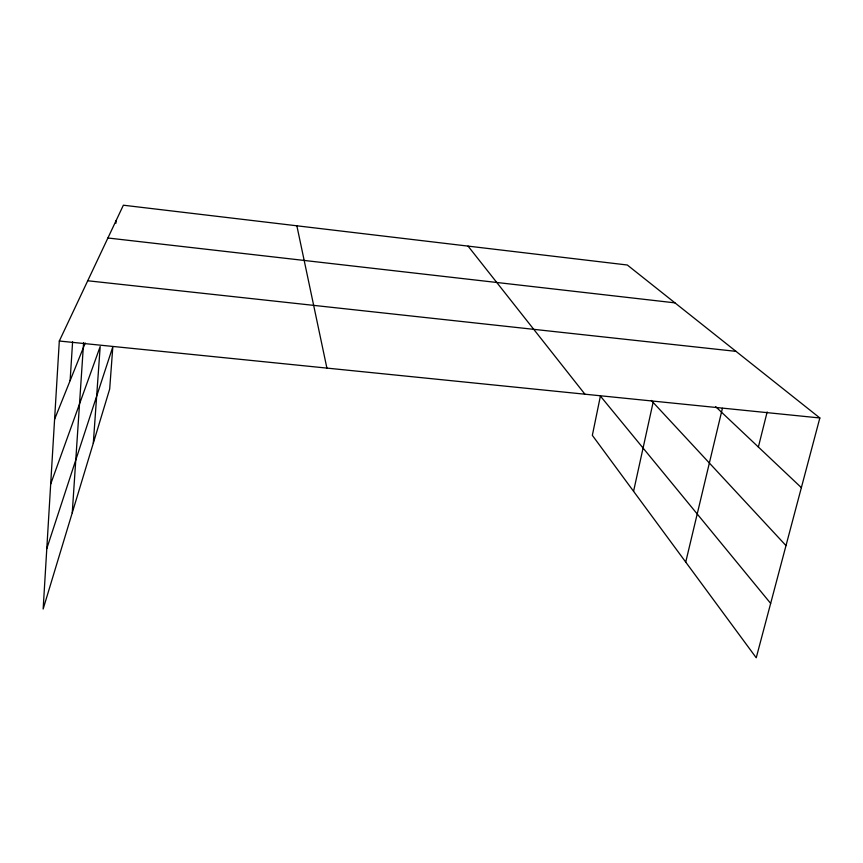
<?xml version="1.0" encoding="UTF-8"?>
<svg xmlns="http://www.w3.org/2000/svg" width="863" height="863" viewBox="0 0 863 863"><rect width="100%" height="100%" fill="white"/><g stroke="black" fill="none" stroke-linecap="round" stroke-linejoin="round"><path stroke-width="1.29" d="M770.659 603.41L600.4 396.085L592.342 435.351L756.236 657.789L819.85 417.972L627.304 265.006L123.366 205.211L59.31 341.025L43.15 609.03L109.677 389.062L112.826 346.775L46.796 548.577M70.119 380.626L72.6 341.802M72.255 512.805L83.603 342.589M93.312 443.183L100.184 346.548L50.68 484.089M115.922 223.237L116.117 220.583M633.571 491.306L653.097 402.385M685.729 562.104L722.417 408.296M758.372 447.023L767.164 411.942M54.596 419.256L85.243 343.021M59.31 341.025L819.85 417.972M87.735 280.766L735.999 351.36M107.907 237.994L674.963 302.859M715.664 406.667L801.371 487.649M651.306 400.454L785.999 545.599M468.048 246.106L584.941 394.208M296.861 225.793L326.904 368.102"/></g></svg>
